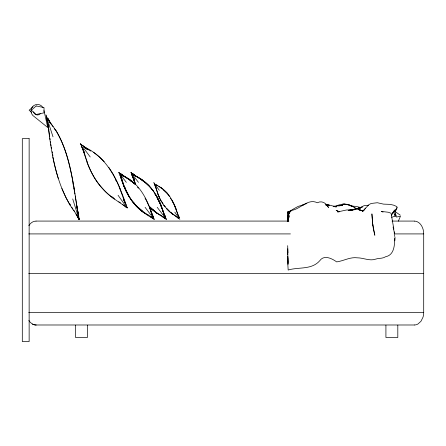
<?xml version="1.0" encoding="UTF-8"?>
<svg xmlns="http://www.w3.org/2000/svg" width="446" height="446" viewBox="0 0 446 446"><rect width="100%" height="100%" fill="white"/><g stroke="black" fill="none" stroke-linecap="round" stroke-linejoin="round"><path stroke-width="0.67" d="M287.603 215.63L287.603 215.228M287.648 221.344L287.86 215.78M287.681 221.539L287.837 216.349M395.641 214.978L395.1 213.762L396.059 215.463L395.1 213.762M394.777 238.398C394.61 245.389 394.136 255.123 385.584 256.74C382.534 258.836 378.827 257.939 375.604 259.143C369.745 261.278 363.367 257.805 357.324 257.821C350.082 256.84 343.649 260.927 336.697 261.897C331.947 258.535 324.086 254.432 319.721 260.759C311.525 270.103 298.708 266.808 288.172 270.031L287.782 263.67M394.788 240.834L395.011 237.088M287.832 221.467L288.517 213.478L288.969 212.207L290.675 210.451C299.706 210.122 307.606 197.885 317.301 202.757C322.073 200.209 326.266 203.281 328.568 207.507L326.416 205.021M287.982 220.82L288.289 218.166M288.59 215.518L288.969 212.207L287.603 212.106L288.897 212.145M288.06 220.803L288.339 218.802M288.98 214.141L289.164 212.809L291.255 210.663L288.517 213.478L289.164 212.809L288.25 215.401M287.977 213.935L288.294 212.14L294.154 208.583L298.145 206.409L303.536 204.731L301.875 205.712M288.094 221.517L289.186 215.635L288.579 218.562M391.638 217.314L395.318 216.093L395.663 214.587L395.842 214.833M392.815 213.16L394.481 210.278L391.371 215.619M288.969 212.207L288.055 215.318L288.874 213.55M398.356 221.183L400.486 216.109L396.527 217.09L396.293 216.338L395.318 216.093M396.371 209.358L396.929 207.786L395.379 211.181L392.095 213.662M396.689 208.444L397.224 207.256L396.505 206.414L393.606 205.171L390.138 204.374L383.476 204.117L377.338 202.729L371.183 203.465L369.048 204.558L362.146 211.633L364.365 210.077M287.977 215.463L288.841 213.606M394.638 215.853L395.184 214.911L394.297 214.281L395.284 215.117C394.348 214.911 395.251 211.415 395.881 210.228L395.379 211.181L393.149 212.407M392.675 213.16L395.468 209.202M364.399 209.587L365.369 208.611M33.015 106.806L29.141 110.212L31.56 112.342M301.836 205.718L303.364 204.753M303.871 204.43L306.937 203.532M335.983 206.197C342.11 202.835 349.653 203.922 355.217 207.869L352.925 206.509L350.093 205.539M359.253 207.847L356.404 208.867L362.319 207.078L358.857 207.998L360.167 207.479L358.244 208.572L363.997 205.712L368.613 205.238M356.41 208.906L358.266 208.377L350.116 210.361L357.118 208.589L360.435 208.505L356.8 208.711L353.282 209.503L355.456 208.901M338.787 205.896L342.545 205.455L333.43 206.236M350.69 210.228L355.741 209.536L348.203 210.317M342.991 204.452L347.858 204.591M343.899 204.156L342.595 204.329L344.909 204.095L350.467 205.405L346.074 204.173M348.293 210.311L352.446 209.837L346.47 209.994L337.622 211.939L339.49 211.766M340.12 205.556L338.754 205.628L342.545 205.455M333.942 206.492L335.983 206.437L334.126 206.448M325.993 204.848L328.864 204.909L336.323 206.944L333.915 206.604M36.026 221.077L288.919 221.077M392.028 221.077L414.323 221.077M28.739 233.916L290.435 233.916M394.141 233.916L423.7 233.916L423.7 312.44A12.226 8.859 -90 0 1 422.986 317.24L420.952 321.31L417.913 324.03A13.285 9.628 -90 0 1 414.323 324.989M28.739 273.627L423.7 273.627M28.739 312.44L423.7 312.44M36.026 324.989L414.323 324.989M288.885 212.151L287.603 212.106L288.779 212.168M288.779 212.134L287.603 212.045L287.603 221.718M166.297 219.348L165.505 218.295M154.182 219.348L153.391 218.295M90.861 151.077L87.087 148.964L80.676 144.08L83.441 150.413L82.231 147.459C86.903 162.221 91.776 177.497 102.836 188.92C109.716 196.781 118.92 201.821 127.216 207.853C119.043 184.204 108.991 157.995 84.506 147.147M179.833 219.348L179.56 218.958M326.076 204.92L329.142 205.26L325.736 204.865L329.142 205.26M351.18 205.996L356.148 206.414L359.615 207.256M52.834 157.003C56.642 175.507 62.345 194.094 73.138 209.798C78.401 215.909 81.205 228.374 77.392 209.369C72.453 179.342 69.52 146.327 49.662 121.92M351.019 206.102L353.199 206.676M351.37 206.18L353.299 206.671M360.401 210.15L363.3 210.913L358.779 209.715L360.401 210.15L357.447 208.951L361.589 210.713M351.18 205.94L352.925 206.509M383.092 212.106L381.241 211.421L388.343 212.246L391.075 213.244L393.868 229.211M339.049 211.571L336.145 210.339L338.915 211.711M86.201 148.546L87.087 148.964L83.965 146.795M156.579 185.045L157.55 185.737L156.529 184.867M139.33 178.294L133.371 174.726C140.624 178.567 147.704 183.066 152.521 189.929M128.258 178.963L121.256 174.726L128.961 179.069L134.954 183.93M159.98 214.855L161.095 215.396M147.866 214.855L148.981 215.396M156.791 185.358L157.55 185.737L156.68 185.185M150.664 216.561L151.824 217.157M156.674 185.079C161.848 187.66 166.341 191.512 169.675 196.257M159.423 214.587L156.178 212.759L149.711 207.451M147.308 214.587C141.46 211.655 136.632 206.994 132.618 201.899M122.867 175.953L123.966 176.527L120.849 174.079M86.117 148.434L87.087 148.964L85.532 147.988M156.736 185.285L157.55 185.737M395.663 211.962L400.218 215.123M122.789 175.819L123.966 176.527M177.24 217.163L171.002 212.642M137.217 176.889L134.475 175.272L138.962 177.748L143.06 180.753L140.551 178.807M124.027 176.237L125.103 176.889M161.653 215.92L158.447 213.913M149.538 215.92L146.333 213.913M158.759 186.4L162.104 188.736M118.792 201.776L120.398 202.785M156.362 212.53L157.405 213.199M144.242 212.53L145.285 213.199M136.158 176.432L132.808 173.934M124.044 176.432L120.688 173.934M126.592 207.156L127.216 207.853L122.633 204.536M32.441 324.036A13.285 9.628 90 0 0 36.026 324.989A13.285 9.628 -90 0 1 32.441 324.036L30.317 322.397L28.856 320.49M134.82 184.059L128.437 178.807L120.264 173.438L122.198 174.882M149.382 206.899L156.702 213.021L164.875 218.395L162.941 216.946M120.063 174.988L121.212 177.58L120.297 175.434C124.757 193.386 135.768 209.403 152.393 218.049L150.993 216.99L152.755 218.395L150.826 216.946M134.318 174.882L132.384 173.438L135.668 175.796M87.193 148.836L82.75 145.396M138.806 177.915L139.843 178.634M126.692 177.915L128.247 178.997M156.585 184.956L157.605 185.664M163.453 204.993L169.424 211.633L178.779 218.601L177.357 217.464M141.075 179.069L145.195 182.174L149.025 185.787M128.961 179.069C142.146 187.649 148.334 202.674 153.173 216.996L152.42 215.072L153.502 217.392L152.359 214.883M156.178 212.759L149.187 206.944M144.064 212.759L139.944 209.653L136.114 206.046M127.216 207.853L125.175 206.314L127.077 207.836M140.897 179.298L142.943 180.87M132.964 174.079L136.08 176.527M128.777 179.298L131.336 181.26M162.556 216.41L164.29 217.748M152.27 209.386L154.316 210.958M150.436 216.41L152.175 217.748M140.663 209.782L142.202 210.958M144.064 181.533C153.664 189.082 160.097 200.115 163.175 211.839M144.08 181.555L149.326 186.311L153.162 190.776M128.437 178.807L131.459 181.16M156.702 213.021L149.338 206.844M144.588 213.021C135.049 206.414 127.801 196.848 123.821 185.965M93.699 152.46L99.146 156.73L104.219 161.692M141.861 180.178L142.859 180.97M130.243 180.574L131.241 181.366M153.396 210.066L149.627 206.593M155.392 211.649L156.892 212.837M142.28 210.858L138.433 207.485M143.779 212.045L144.777 212.837M161.229 187.733L167.094 193.006M114.382 199.139C101.61 189.946 92.11 176.744 86.898 161.943M163.465 217.096L164.451 217.893M151.35 217.096L152.331 217.893M163.108 189.556L166.899 193.269L169.034 196.006M112.152 196.842L114.137 198.476M172.758 214.387L166.286 208.494M132.975 182.342L134.859 184.103M131.236 172.976L131.832 173.589L131.213 172.775M119.121 172.976L119.718 173.589L119.099 172.775M166.018 218.852L157.204 207.306M153.903 218.852L152.315 216.923M136.376 205.706L138.266 207.546M80.676 144.08L81.462 144.922M166.336 219.32L165.644 218.412M154.221 219.32L153.53 218.412M166.514 208.288L169.58 211.443M153.976 182.949L155.096 184.393M80.258 143.439L81.635 145.329M153.742 182.587L155.013 184.371M137.513 187.169L138.383 188.218M133.343 202.044L134.642 203.61M138.455 182.358L132.534 174.693M126.341 182.358L120.42 174.693M49.852 122.31L53.068 126.709M49.74 122.511L50.431 123.364M90.231 156.981L82.727 146.907M164.117 205.266L165.315 206.777M145.089 207.306L151.317 215.557M159.3 190.314L155.119 184.566M165.421 218.239L166.04 219.053M153.301 218.239L153.926 219.053M131.966 173.884L130.856 172.474L131.609 173.416M132.077 174.035L132.378 174.436M119.846 173.884L118.742 172.474L119.495 173.416M119.963 174.035L120.264 174.436M125.917 206.314L118.073 195.276M49.673 122.215L50.404 123.269M73.612 210.049L74.75 211.688M178.456 217.447L174.81 212.179M154.874 194.216L155.626 195.331M152.448 189.834C158.525 197.952 161.954 207.535 165.288 216.996L164.535 215.072L165.617 217.392L164.479 214.883M132.691 201.993C127.182 194.456 123.564 185.77 120.66 176.95M78.752 218.228L79.198 219.36L75.954 213.974M54.189 128.297L55.287 129.976M71.745 207.212L72.86 208.929M161.385 201.152L163.052 203.733M50.85 123.587L47.7 118.006M108.752 167.256L113.217 174.247L117.198 181.979L120.749 190.264M48.235 119.768L49.545 121.814M170.534 198.247L171.247 199.373M154.673 184.527L159.183 197.439L163.509 205.065M169.619 196.184L174.341 204.608L179.086 217.503L178.534 215.998M79.198 219.36L77.749 216.862L79.098 219.337M178.98 218.044L179.247 218.523M55.455 129.468C66.699 148.039 70.708 169.77 74.616 190.816M157.209 197.89L158.759 200.672M126.686 191.713L127.93 193.938M157.148 198.091L158.369 200.299M145.034 198.091L146.249 200.299M47.85 118.335L50.772 123.793M156.223 195.309L161.318 205.862M70.106 205.221L65.852 197.338L61.877 188.48M155.821 194.913L161.513 206.565M129.318 196.915L123.626 185.263M115.748 180.072L116.367 181.238M69.637 203.582L70.284 204.803M171.961 200.499L173.929 204.29M161.196 201.43L157.444 193.146M172.106 200.17L176.304 209.319M163.565 213.004L165.41 217.286M151.924 214.214L153.023 216.711M119.729 174.542L121.814 179.431M164.056 214.415L165.204 216.879M151.941 214.415L153.09 216.879M119.935 174.949L121.083 177.413M83.274 150.179L81.484 146.238M132.78 176.95L131.637 174.436L135.339 184.209M158.943 201.447L159.752 203.237M160.292 204.43L161.987 208.366M146.556 200.851L148.986 206.219M124.847 187.398L125.655 189.188M126.179 205.149L124.668 201.692M165.076 216.84L163.927 214.247L164.613 215.858M152.956 216.84L151.813 214.247L152.499 215.858M132.183 174.988L135.205 183.858M159.819 203.086L162.439 209.782M123.994 185.726L126.38 191.156M119.188 187.454L120.013 189.349M132.233 175.334L133.928 179.431M174.208 204.831L178.272 215.652M178.489 215.842L179.331 217.815M81.992 147.319L84.238 152.956M157.817 193.57L159.328 197.221M45.932 114.828L46.914 117.9M154.712 184.8L155.961 188.017M149.259 206.816L149.873 208.366M123.765 185.012L120.459 175.674M163.916 214.052L164.607 215.808M152.493 215.808L151.406 212.948M120.559 190.609L122.683 196.351M162.193 208.884L164.173 214.626M150.079 208.884L150.86 210.997M134.865 182.414L133.722 179.22M123.419 184.17L123.804 185.207M86.111 158.754L87.121 161.608M151.043 211.532L152.097 214.643M53.002 136.805L46.674 117.287M157.566 192.956L155.754 186.902M122.879 196.942L124.785 202.924M149.795 208.182L150.319 209.782M134.642 181.516L135.344 183.646M122.527 181.516L123.23 183.646M133.047 177.19L133.532 178.684M133.689 178.372L134.48 180.97M121.418 177.893L122.366 180.97M78.858 218.685L72.72 198.949M85.927 158.168L83.72 150.837M152.253 215.145L152.565 216.154M120.95 177.185L121.418 178.684L120.571 175.735M133.711 178.378L133.995 179.325L133.649 178.01L133.995 179.325L133.605 177.987L133.995 179.325M121.451 177.898L121.881 179.325L121.619 178.433M124.289 201.369L123.67 199.306L123.971 200.326M149.934 207.975L150.43 209.62M162.612 210.311L163.097 211.956M150.497 210.311L151.144 212.502M83.759 150.848L84.327 152.811M58.354 178.734C53.041 161.775 50.32 144.181 48.201 126.58M150.592 210.172L151.211 212.396M47.02 118.229L46.233 115.871L48.19 126.146L47.337 121.351M393.077 226.975L394.582 233.587M43.97 110.591L47.75 127.523L32.848 115.481A6.467 6.467 0 0 1 33.483 105.78A6.467 6.467 0 0 1 43.022 107.676M46.992 120.275L46.802 119.366L48.073 125.772M78.463 214.972L76.762 205.305M72.458 180.73L72.709 182.057M72.966 183.39L73.596 186.718M73.852 188.05L74.482 191.379M50.799 144.314L51.045 145.664M51.296 147.007L51.546 148.356M52.165 151.718L52.416 153.067M52.661 154.411L52.912 155.76M74.705 192.694L74.922 194.016M48.09 126.224L48.753 130.277M75.251 195.989L75.987 200.7M50.392 141.666L50.593 142.993M76.088 201.386L77.147 208.834M49.707 136.961L48.893 130.65M49.896 138.321L50.086 139.682M48.135 124.596L48.374 126.435M76.684 205.495L77.113 208.8M48.123 124.534L48.413 126.854M394.197 231.898L394.359 233.213M394.526 234.524L394.766 236.492M48.53 127.651L48.82 130.037L48.558 127.69M372.393 221.467L373.341 228.714L374.83 235.265L372.627 223.641L371.908 213.885L372.767 225.308M48.257 124.679L48.374 125.889M287.782 256.127L288.049 264.233L287.731 252.085M287.765 248.745L287.871 252.631L287.698 245.651M287.748 256.734L287.821 262.655L287.793 257.838M287.748 252.631L287.754 254.716M397.81 325.184L397.81 337.477L385.918 337.477L385.918 325.184M87.422 325.184L87.422 337.477L75.525 337.477L75.525 325.184M414.323 221.11A12.889 9.344 90 0 1 423.722 233.916M28.845 225.665A12.889 9.344 -90 0 1 36.026 221.11M40.307 113.797A4.086 4.086 0 0 1 33.478 111.968M36.187 105.953L31.348 110.212L36.187 114.477L44.015 112.849L44.015 107.581L36.187 105.953M345.21 204.196L342.076 204.279L345.21 204.196M29.141 138.65L22.3 138.65L22.3 341.558L29.141 341.558L29.141 138.65M87.087 148.964L86.184 148.524L87.087 148.964M123.486 175.908L122.36 175.272L123.486 175.908M152.075 214.643L151.607 213.143L152.064 214.637M78.156 214.091L77.392 209.369L78.156 214.091M77.587 212.212L77.398 210.858L77.587 212.212M48.424 126.502L48.218 124.702L48.408 126.508"/></g></svg>
